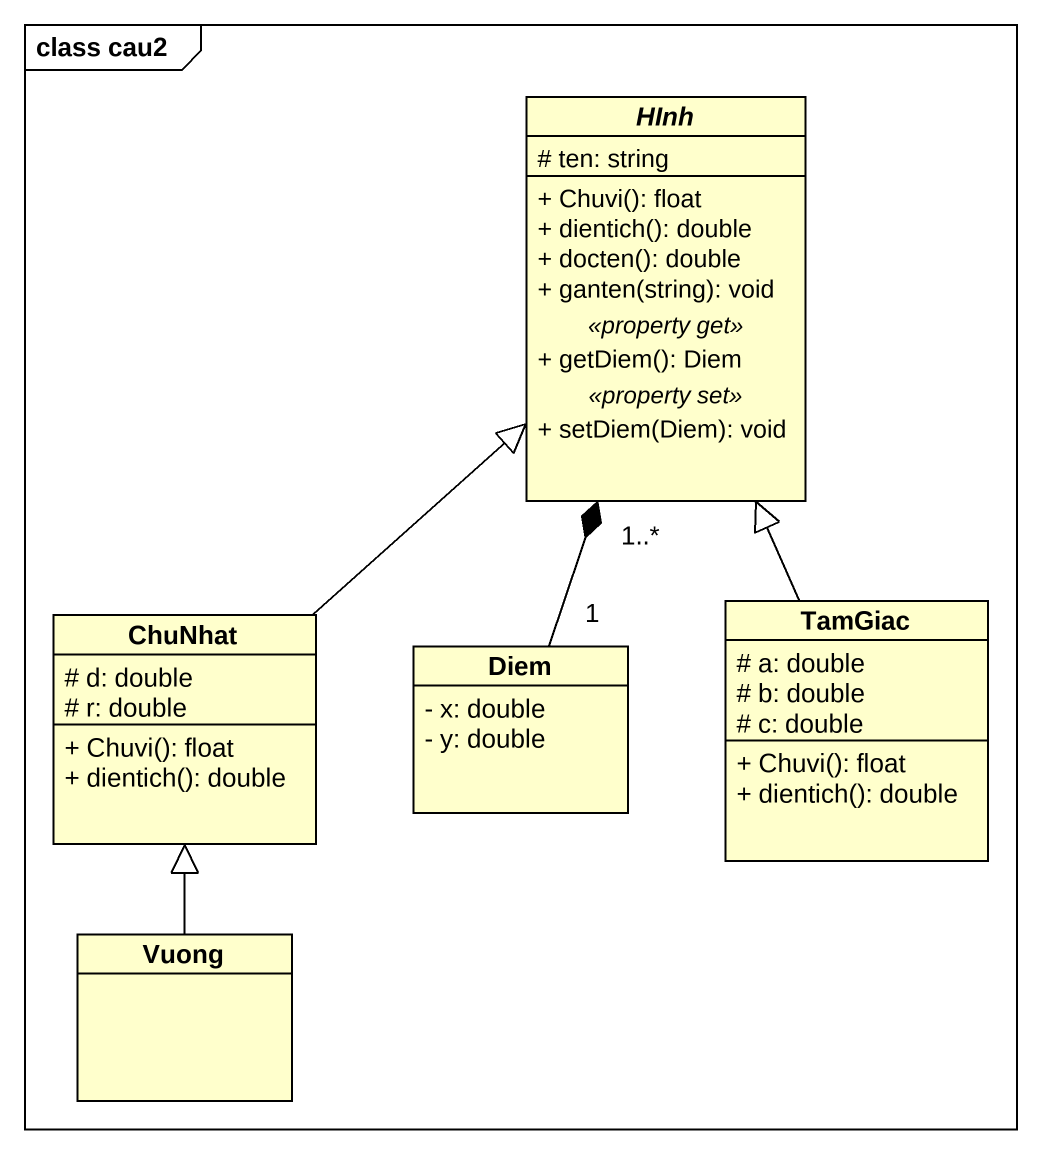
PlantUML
@startuml
mainframe class cau2
hide circle
hide empty members
skinparam classAttributeIconSize 0
abstract class HInh {
  # ten: string
  --
  + Chuvi(): float
  + dientich(): double
  + docten(): double
  + ganten(string): void
  .. <<property get>> ..
  + getDiem(): Diem
  .. <<property set>> ..
  + setDiem(Diem): void
}
class TamGiac {
  # a: double
  # b: double
  # c: double
  + Chuvi(): float
  + dientich(): double
}
class ChuNhat {
  # d: double
  # r: double
  + Chuvi(): float
  + dientich(): double
}
class Diem {
  - x: double
  - y: double
}
class Vuong
TamGiac -up-|> HInh
ChuNhat -up-|> HInh
Diem "1" -up-* "1..*" HInh
Vuong -up-|> ChuNhat
@enduml
